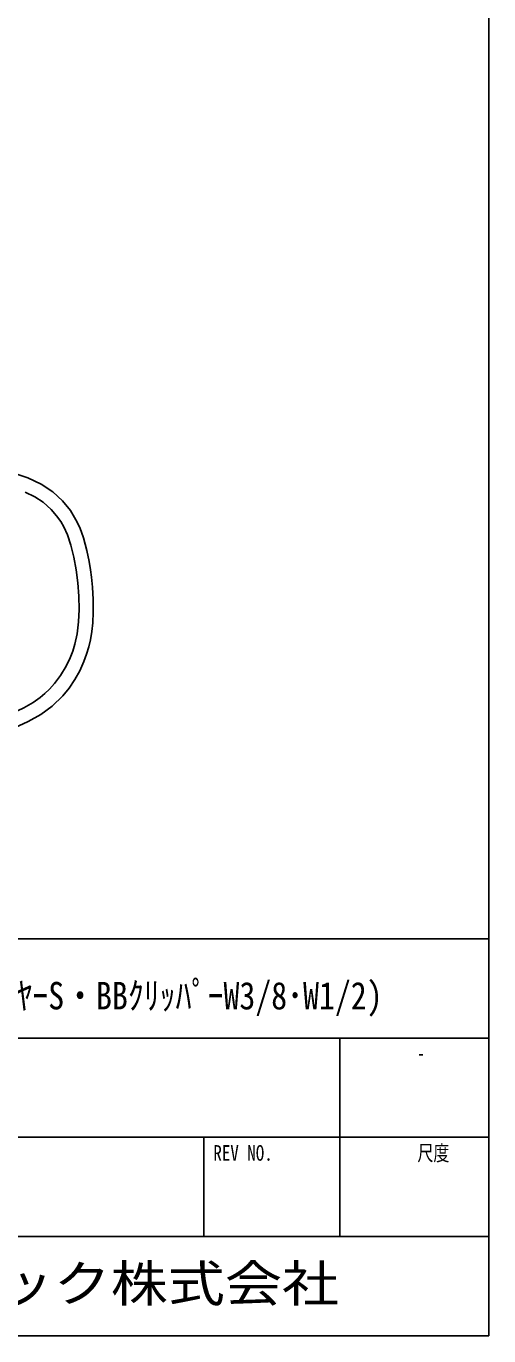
# Model space of a CAD drawing. Units: millimetres on the paper. Extents: x -3.97 to 3.97, y -2.75 to 2.75.
# Drawn here: x 3.051 to 3.97, y -2.745 to -0.145 of the extents above; entities that cross this region are included whole.
import ezdxf
from ezdxf.enums import TextEntityAlignment as Align

# ---------------------------------------------------------------- set-up
doc = ezdxf.new("R2010")
doc.units = ezdxf.units.MM
doc.header["$LTSCALE"] = 0.03
doc.layers.add('0-0_文字･図枠･寸法', color=7, linetype='Continuous')
doc.layers.add('0-2_BBカチットワイヤー', color=7, linetype='Continuous')
doc.styles.add('ＭＳ ゴシック', font='')
doc.styles.get('ＭＳ ゴシック').set_extended_font_data('MS Gothic')

msp = doc.modelspace()

# ---------------------------------------------------------------- linework, layer by layer
at = {"layer": '0-0_文字･図枠･寸法'}
for p, q in [((3.96983, -0.71091), (3.96983, 2.7451)), ((3.96983, -2.7451), (3.96983, -0.71091)), ((3.96983, -2.15385), (1.75968, -2.15385)), ((3.67421, -2.15385), (3.67421, -2.54801)), ((3.96983, -2.35093), (1.75968, -2.35093)), ((3.40392, -2.35093), (3.40392, -2.54801)), ((3.96983, -2.54801), (0.8728, -2.54801)), ((-3.96983, -2.7451), (3.96983, -2.7451))]:
    msp.add_line(p, q, dxfattribs=at)
msp.add_lwpolyline([(3.96983, -1.95676), (0.8728, -1.95676), (0.8728, -2.7451)], dxfattribs=at)
at = {"layer": '0-2_BBカチットワイヤー'}
for points in [[(3.02836, -1.53761), (3.05552, -1.52544), (3.08043, -1.51113), (3.10285, -1.49461), (3.12381, -1.47457), (3.13655, -1.4591), (3.14805, -1.44204), (3.15768, -1.4246), (3.16583, -1.40643), (3.17124, -1.39151), (3.17541, -1.37733), (3.17873, -1.3629), (3.18147, -1.34681), (3.18341, -1.32932), (3.1845, -1.30808), (3.18427, -1.28328), (3.18271, -1.25836), (3.18073, -1.23857), (3.17888, -1.2239), (3.17634, -1.20767), (3.172, -1.18604), (3.1652, -1.16083), (3.15756, -1.14015), (3.1502, -1.12476), (3.13898, -1.10639), (3.12341, -1.08705), (3.10397, -1.06924), (3.08093, -1.05395), (3.05449, -1.04132), (3.0246, -1.03142)], [(3.04952, -1.06973), (3.06832, -1.07916), (3.0847, -1.08995), (3.10122, -1.10453), (3.11169, -1.11667), (3.11984, -1.12844), (3.12574, -1.13875), (3.13307, -1.15473), (3.14012, -1.17523), (3.14604, -1.19905), (3.15047, -1.22405), (3.15366, -1.2501), (3.15577, -1.27678), (3.15642, -1.30269), (3.15532, -1.32752), (3.15231, -1.35113), (3.14777, -1.37168), (3.14361, -1.38536), (3.13844, -1.39901), (3.13063, -1.41567), (3.11967, -1.43419), (3.10777, -1.45012)], [(3.10777, -1.45012), (3.09787, -1.46103), (3.08838, -1.46997), (3.07883, -1.47782), (3.06533, -1.48737), (3.0468, -1.49827), (3.02272, -1.50956), (2.99274, -1.52019), (2.95679, -1.529), (2.91522, -1.53477), (2.88056, -1.53616), (2.8433, -1.53417), (2.81795, -1.53071), (2.79269, -1.52515), (2.77758, -1.52008)]]:
    msp.add_lwpolyline(points, dxfattribs=at)

# ---------------------------------------------------------------- texts
at = {"layer": '0-0_文字･図枠･寸法', "style": 'ＭＳ ゴシック'}
for s, height, width, p in [('天井落下防止金具取付イメージ図(BBｶﾁｯﾄﾜｲﾔｰS・BBｸﾘｯﾊﾟｰW3/8･W1/2)', 0.05461, 0.85, (1.79737, -2.11338)), ('-', 0.03096, 0.65, (3.82848, -2.20825)), ('REV NO.', 0.03096, 0.8, (3.42292, -2.40678)), ('尺度', 0.03096, 0.75, (3.82817, -2.40678)), ('日栄インテック株式会社', 0.07224, 1.15, (2.42592, -2.69904))]:
    msp.add_text(s, height=height, dxfattribs=dict(at, width=width)).set_placement(p, align=Align.BOTTOM_LEFT)

doc.saveas('drawing.dxf')
